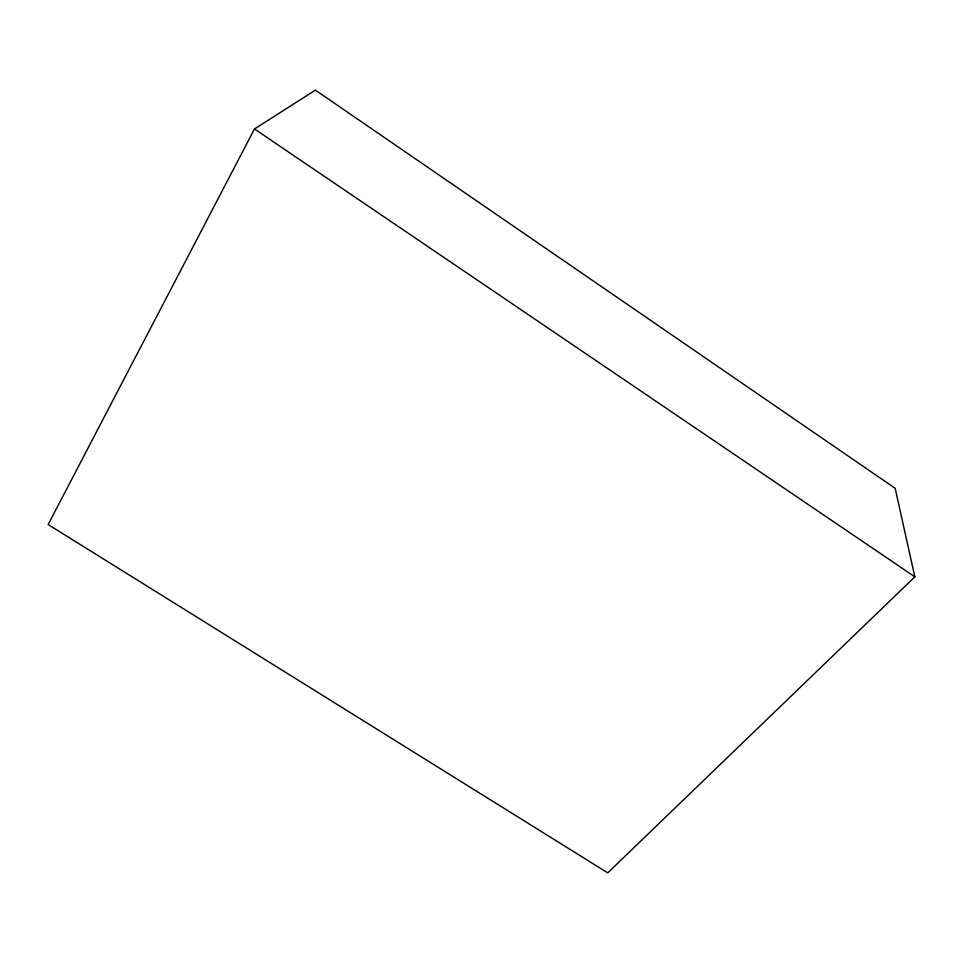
<?xml version="1.0" encoding="UTF-8"?>
<svg xmlns="http://www.w3.org/2000/svg" width="963" height="963" viewBox="0 0 963 963"><rect width="100%" height="100%" fill="white"/><g stroke="black" fill="none" stroke-linecap="round" stroke-linejoin="round"><path stroke-width="1.44" d="M254.473 128.958L48.15 524.534L607.749 872.863L914.85 576.837L895.169 488.313L315.407 90.137L254.473 128.958L914.85 576.837"/></g></svg>
